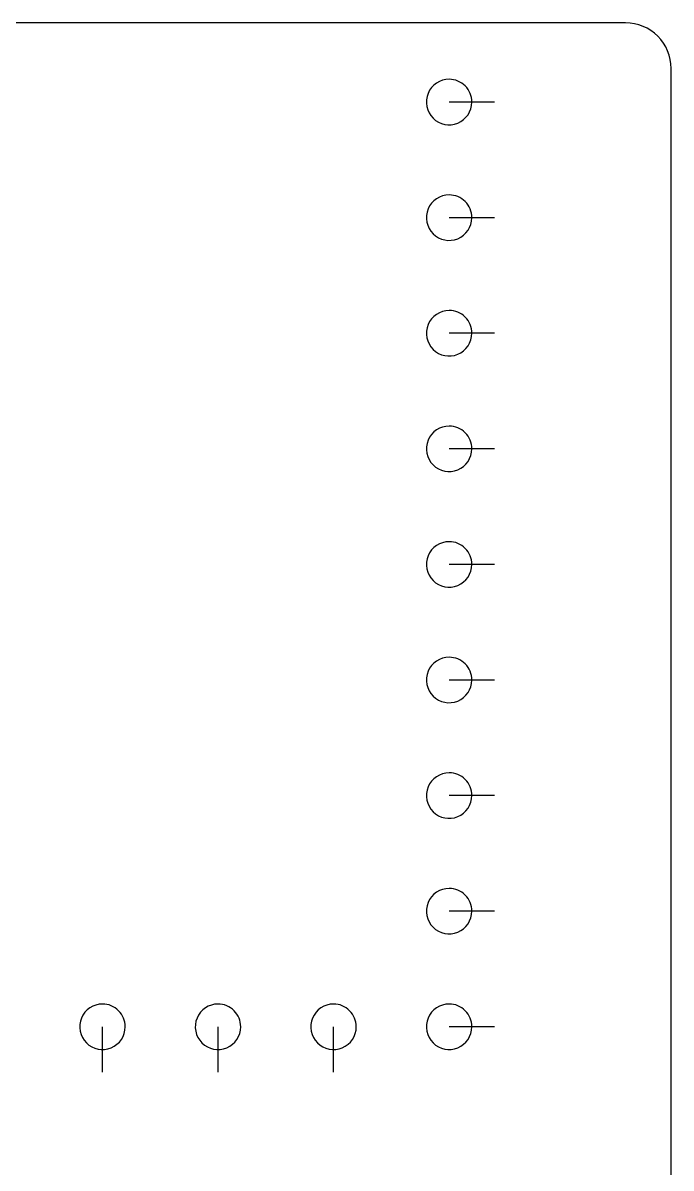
# Model space of a CAD drawing. Header units: millimetres. Extents: x 10 to 287, y 10 to 200.
# Drawn here: x 131.25 to 145.5, y 123.94 to 149.11 of the extents above; entities that cross this region are included whole.
import ezdxf

# ---------------------------------------------------------------- set-up
doc = ezdxf.new("R2010")
doc.units = ezdxf.units.MM
doc.layers.get('0').update_dxf_attribs({"linetype": 'CONTINUOUS'})

msp = doc.modelspace()

# ---------------------------------------------------------------- linework, layer by layer
at = {"color": 7}
for points in [[(144.5, 149.1072), (120.5507, 149.1072)], [(145.5, 110.8072), (145.5, 148.1072)], [(141.62, 147.3672), (140.62, 147.3672)], [(141.62, 147.3672), (140.62, 147.3672)], [(141.62, 147.3672), (140.62, 147.3672)], [(141.62, 147.3672), (140.62, 147.3672)], [(141.62, 144.8272), (140.62, 144.8272)], [(141.62, 144.8272), (140.62, 144.8272)], [(141.62, 144.8272), (140.62, 144.8272)], [(141.62, 144.8272), (140.62, 144.8272)], [(141.62, 142.2872), (140.62, 142.2872)], [(141.62, 142.2872), (140.62, 142.2872)], [(141.62, 142.2872), (140.62, 142.2872)], [(141.62, 142.2872), (140.62, 142.2872)], [(141.62, 139.7472), (140.62, 139.7472)], [(141.62, 139.7472), (140.62, 139.7472)], [(141.62, 139.7472), (140.62, 139.7472)], [(141.62, 139.7472), (140.62, 139.7472)], [(141.62, 137.2072), (140.62, 137.2072)], [(141.62, 137.2072), (140.62, 137.2072)], [(141.62, 137.2072), (140.62, 137.2072)], [(141.62, 137.2072), (140.62, 137.2072)], [(141.62, 134.6672), (140.62, 134.6672)], [(141.62, 134.6672), (140.62, 134.6672)], [(141.62, 134.6672), (140.62, 134.6672)], [(141.62, 134.6672), (140.62, 134.6672)], [(141.62, 132.1272), (140.62, 132.1272)], [(141.62, 132.1272), (140.62, 132.1272)], [(141.62, 132.1272), (140.62, 132.1272)], [(141.62, 132.1272), (140.62, 132.1272)], [(141.62, 129.5872), (140.62, 129.5872)], [(141.62, 129.5872), (140.62, 129.5872)], [(141.62, 129.5872), (140.62, 129.5872)], [(141.62, 129.5872), (140.62, 129.5872)], [(133, 126.0472), (133, 127.0472)], [(133, 126.0472), (133, 127.0472)], [(133, 126.0472), (133, 127.0472)], [(133, 126.0472), (133, 127.0472)], [(135.54, 126.0472), (135.54, 127.0472)], [(135.54, 126.0472), (135.54, 127.0472)], [(135.54, 126.0472), (135.54, 127.0472)], [(135.54, 126.0472), (135.54, 127.0472)], [(138.08, 126.0472), (138.08, 127.0472)], [(138.08, 126.0472), (138.08, 127.0472)], [(138.08, 126.0472), (138.08, 127.0472)], [(138.08, 126.0472), (138.08, 127.0472)], [(141.62, 127.0472), (140.62, 127.0472)], [(141.62, 127.0472), (140.62, 127.0472)], [(141.62, 127.0472), (140.62, 127.0472)], [(141.62, 127.0472), (140.62, 127.0472)]]:
    msp.add_lwpolyline(points, dxfattribs=at)
for points in [[(140.62, 147.8672)], [(140.62, 147.8672)], [(140.62, 147.8672)], [(140.62, 147.8672)], [(140.62, 145.3272)], [(140.62, 145.3272)], [(140.62, 145.3272)], [(140.62, 145.3272)], [(140.62, 142.7872)], [(140.62, 142.7872)], [(140.62, 142.7872)], [(140.62, 142.7872)], [(140.62, 140.2472)], [(140.62, 140.2472)], [(140.62, 140.2472)], [(140.62, 140.2472)], [(140.62, 137.7072)], [(140.62, 137.7072)], [(140.62, 137.7072)], [(140.62, 137.7072)], [(140.62, 135.1672)], [(140.62, 135.1672)], [(140.62, 135.1672)], [(140.62, 135.1672)], [(140.62, 132.6272)], [(140.62, 132.6272)], [(140.62, 132.6272)], [(140.62, 132.6272)], [(140.62, 130.0872)], [(140.62, 130.0872)], [(140.62, 130.0872)], [(140.62, 130.0872)], [(133, 127.5472)], [(133, 127.5472)], [(133, 127.5472)], [(133, 127.5472)], [(135.54, 127.5472)], [(135.54, 127.5472)], [(135.54, 127.5472)], [(135.54, 127.5472)], [(138.08, 127.5472)], [(138.08, 127.5472)], [(138.08, 127.5472)], [(138.08, 127.5472)], [(140.62, 127.5472)], [(140.62, 127.5472)], [(140.62, 127.5472)], [(140.62, 127.5472)]]:
    msp.add_lwpolyline(points, close=True, dxfattribs=at)
for points in [[(145.207107, 148.814307), (145.01957, 149.001843), (144.765216, 149.1072), (144.5, 149.1072)], [(145.5, 148.1072), (145.5, 148.372416), (145.394643, 148.62677), (145.207107, 148.814307)], [(140.62, 147.8672), (140.417769, 147.8672), (140.235451, 147.745379), (140.15806, 147.558542)], [(140.62, 147.8672), (140.417769, 147.8672), (140.235451, 147.745379), (140.15806, 147.558542)], [(140.62, 147.8672), (140.417769, 147.8672), (140.235451, 147.745379), (140.15806, 147.558542)], [(140.62, 147.8672), (140.417769, 147.8672), (140.235451, 147.745379), (140.15806, 147.558542)], [(140.973553, 147.720753), (140.879785, 147.814522), (140.752608, 147.8672), (140.62, 147.8672)], [(140.973553, 147.720753), (140.879785, 147.814522), (140.752608, 147.8672), (140.62, 147.8672)], [(140.973553, 147.720753), (140.879785, 147.814522), (140.752608, 147.8672), (140.62, 147.8672)], [(140.973553, 147.720753), (140.879785, 147.814522), (140.752608, 147.8672), (140.62, 147.8672)], [(140.15806, 147.558542), (140.08067, 147.371705), (140.123448, 147.156646), (140.266447, 147.013647)], [(140.15806, 147.558542), (140.08067, 147.371705), (140.123448, 147.156646), (140.266447, 147.013647)], [(140.15806, 147.558542), (140.08067, 147.371705), (140.123448, 147.156646), (140.266447, 147.013647)], [(140.15806, 147.558542), (140.08067, 147.371705), (140.123448, 147.156646), (140.266447, 147.013647)], [(141.12, 147.3672), (141.12, 147.499808), (141.067322, 147.626985), (140.973553, 147.720753)], [(141.12, 147.3672), (141.12, 147.499808), (141.067322, 147.626985), (140.973553, 147.720753)], [(141.12, 147.3672), (141.12, 147.499808), (141.067322, 147.626985), (140.973553, 147.720753)], [(141.12, 147.3672), (141.12, 147.499808), (141.067322, 147.626985), (140.973553, 147.720753)], [(140.811342, 146.90526), (140.998179, 146.982651), (141.12, 147.164969), (141.12, 147.3672)], [(140.811342, 146.90526), (140.998179, 146.982651), (141.12, 147.164969), (141.12, 147.3672)], [(140.811342, 146.90526), (140.998179, 146.982651), (141.12, 147.164969), (141.12, 147.3672)], [(140.811342, 146.90526), (140.998179, 146.982651), (141.12, 147.164969), (141.12, 147.3672)], [(140.266447, 147.013647), (140.409446, 146.870648), (140.624505, 146.82787), (140.811342, 146.90526)], [(140.266447, 147.013647), (140.409446, 146.870648), (140.624505, 146.82787), (140.811342, 146.90526)], [(140.266447, 147.013647), (140.409446, 146.870648), (140.624505, 146.82787), (140.811342, 146.90526)], [(140.266447, 147.013647), (140.409446, 146.870648), (140.624505, 146.82787), (140.811342, 146.90526)], [(140.62, 145.3272), (140.417769, 145.3272), (140.235451, 145.205379), (140.15806, 145.018542)], [(140.62, 145.3272), (140.417769, 145.3272), (140.235451, 145.205379), (140.15806, 145.018542)], [(140.62, 145.3272), (140.417769, 145.3272), (140.235451, 145.205379), (140.15806, 145.018542)], [(140.62, 145.3272), (140.417769, 145.3272), (140.235451, 145.205379), (140.15806, 145.018542)], [(140.973553, 145.180753), (140.879785, 145.274522), (140.752608, 145.3272), (140.62, 145.3272)], [(140.973553, 145.180753), (140.879785, 145.274522), (140.752608, 145.3272), (140.62, 145.3272)], [(140.973553, 145.180753), (140.879785, 145.274522), (140.752608, 145.3272), (140.62, 145.3272)], [(140.973553, 145.180753), (140.879785, 145.274522), (140.752608, 145.3272), (140.62, 145.3272)], [(140.15806, 145.018542), (140.08067, 144.831705), (140.123448, 144.616646), (140.266447, 144.473647)], [(140.15806, 145.018542), (140.08067, 144.831705), (140.123448, 144.616646), (140.266447, 144.473647)], [(140.15806, 145.018542), (140.08067, 144.831705), (140.123448, 144.616646), (140.266447, 144.473647)], [(140.15806, 145.018542), (140.08067, 144.831705), (140.123448, 144.616646), (140.266447, 144.473647)], [(141.12, 144.8272), (141.12, 144.959808), (141.067322, 145.086985), (140.973553, 145.180753)], [(141.12, 144.8272), (141.12, 144.959808), (141.067322, 145.086985), (140.973553, 145.180753)], [(141.12, 144.8272), (141.12, 144.959808), (141.067322, 145.086985), (140.973553, 145.180753)], [(141.12, 144.8272), (141.12, 144.959808), (141.067322, 145.086985), (140.973553, 145.180753)], [(140.811342, 144.36526), (140.998179, 144.442651), (141.12, 144.624969), (141.12, 144.8272)], [(140.811342, 144.36526), (140.998179, 144.442651), (141.12, 144.624969), (141.12, 144.8272)], [(140.811342, 144.36526), (140.998179, 144.442651), (141.12, 144.624969), (141.12, 144.8272)], [(140.811342, 144.36526), (140.998179, 144.442651), (141.12, 144.624969), (141.12, 144.8272)], [(140.266447, 144.473647), (140.409446, 144.330648), (140.624505, 144.28787), (140.811342, 144.36526)], [(140.266447, 144.473647), (140.409446, 144.330648), (140.624505, 144.28787), (140.811342, 144.36526)], [(140.266447, 144.473647), (140.409446, 144.330648), (140.624505, 144.28787), (140.811342, 144.36526)], [(140.266447, 144.473647), (140.409446, 144.330648), (140.624505, 144.28787), (140.811342, 144.36526)], [(140.62, 142.7872), (140.417769, 142.7872), (140.235451, 142.665379), (140.15806, 142.478542)], [(140.62, 142.7872), (140.417769, 142.7872), (140.235451, 142.665379), (140.15806, 142.478542)], [(140.62, 142.7872), (140.417769, 142.7872), (140.235451, 142.665379), (140.15806, 142.478542)], [(140.62, 142.7872), (140.417769, 142.7872), (140.235451, 142.665379), (140.15806, 142.478542)], [(140.973553, 142.640753), (140.879785, 142.734522), (140.752608, 142.7872), (140.62, 142.7872)], [(140.973553, 142.640753), (140.879785, 142.734522), (140.752608, 142.7872), (140.62, 142.7872)], [(140.973553, 142.640753), (140.879785, 142.734522), (140.752608, 142.7872), (140.62, 142.7872)], [(140.973553, 142.640753), (140.879785, 142.734522), (140.752608, 142.7872), (140.62, 142.7872)], [(140.15806, 142.478542), (140.08067, 142.291705), (140.123448, 142.076646), (140.266447, 141.933647)], [(140.15806, 142.478542), (140.08067, 142.291705), (140.123448, 142.076646), (140.266447, 141.933647)], [(140.15806, 142.478542), (140.08067, 142.291705), (140.123448, 142.076646), (140.266447, 141.933647)], [(140.15806, 142.478542), (140.08067, 142.291705), (140.123448, 142.076646), (140.266447, 141.933647)], [(141.12, 142.2872), (141.12, 142.419808), (141.067322, 142.546985), (140.973553, 142.640753)], [(141.12, 142.2872), (141.12, 142.419808), (141.067322, 142.546985), (140.973553, 142.640753)], [(141.12, 142.2872), (141.12, 142.419808), (141.067322, 142.546985), (140.973553, 142.640753)], [(141.12, 142.2872), (141.12, 142.419808), (141.067322, 142.546985), (140.973553, 142.640753)], [(140.811342, 141.82526), (140.998179, 141.902651), (141.12, 142.084969), (141.12, 142.2872)], [(140.811342, 141.82526), (140.998179, 141.902651), (141.12, 142.084969), (141.12, 142.2872)], [(140.811342, 141.82526), (140.998179, 141.902651), (141.12, 142.084969), (141.12, 142.2872)], [(140.811342, 141.82526), (140.998179, 141.902651), (141.12, 142.084969), (141.12, 142.2872)], [(140.266447, 141.933647), (140.409446, 141.790648), (140.624505, 141.74787), (140.811342, 141.82526)], [(140.266447, 141.933647), (140.409446, 141.790648), (140.624505, 141.74787), (140.811342, 141.82526)], [(140.266447, 141.933647), (140.409446, 141.790648), (140.624505, 141.74787), (140.811342, 141.82526)], [(140.266447, 141.933647), (140.409446, 141.790648), (140.624505, 141.74787), (140.811342, 141.82526)], [(140.62, 140.2472), (140.417769, 140.2472), (140.235451, 140.125379), (140.15806, 139.938542)], [(140.62, 140.2472), (140.417769, 140.2472), (140.235451, 140.125379), (140.15806, 139.938542)], [(140.62, 140.2472), (140.417769, 140.2472), (140.235451, 140.125379), (140.15806, 139.938542)], [(140.62, 140.2472), (140.417769, 140.2472), (140.235451, 140.125379), (140.15806, 139.938542)], [(140.973553, 140.100753), (140.879785, 140.194522), (140.752608, 140.2472), (140.62, 140.2472)], [(140.973553, 140.100753), (140.879785, 140.194522), (140.752608, 140.2472), (140.62, 140.2472)], [(140.973553, 140.100753), (140.879785, 140.194522), (140.752608, 140.2472), (140.62, 140.2472)], [(140.973553, 140.100753), (140.879785, 140.194522), (140.752608, 140.2472), (140.62, 140.2472)], [(140.15806, 139.938542), (140.08067, 139.751705), (140.123448, 139.536646), (140.266447, 139.393647)], [(140.15806, 139.938542), (140.08067, 139.751705), (140.123448, 139.536646), (140.266447, 139.393647)], [(140.15806, 139.938542), (140.08067, 139.751705), (140.123448, 139.536646), (140.266447, 139.393647)], [(140.15806, 139.938542), (140.08067, 139.751705), (140.123448, 139.536646), (140.266447, 139.393647)], [(141.12, 139.7472), (141.12, 139.879808), (141.067322, 140.006985), (140.973553, 140.100753)], [(141.12, 139.7472), (141.12, 139.879808), (141.067322, 140.006985), (140.973553, 140.100753)], [(141.12, 139.7472), (141.12, 139.879808), (141.067322, 140.006985), (140.973553, 140.100753)], [(141.12, 139.7472), (141.12, 139.879808), (141.067322, 140.006985), (140.973553, 140.100753)], [(140.811342, 139.28526), (140.998179, 139.362651), (141.12, 139.544969), (141.12, 139.7472)], [(140.811342, 139.28526), (140.998179, 139.362651), (141.12, 139.544969), (141.12, 139.7472)], [(140.811342, 139.28526), (140.998179, 139.362651), (141.12, 139.544969), (141.12, 139.7472)], [(140.811342, 139.28526), (140.998179, 139.362651), (141.12, 139.544969), (141.12, 139.7472)], [(140.266447, 139.393647), (140.409446, 139.250648), (140.624505, 139.20787), (140.811342, 139.28526)], [(140.266447, 139.393647), (140.409446, 139.250648), (140.624505, 139.20787), (140.811342, 139.28526)], [(140.266447, 139.393647), (140.409446, 139.250648), (140.624505, 139.20787), (140.811342, 139.28526)], [(140.266447, 139.393647), (140.409446, 139.250648), (140.624505, 139.20787), (140.811342, 139.28526)], [(140.62, 137.7072), (140.417769, 137.7072), (140.235451, 137.585379), (140.15806, 137.398542)], [(140.62, 137.7072), (140.417769, 137.7072), (140.235451, 137.585379), (140.15806, 137.398542)], [(140.62, 137.7072), (140.417769, 137.7072), (140.235451, 137.585379), (140.15806, 137.398542)], [(140.62, 137.7072), (140.417769, 137.7072), (140.235451, 137.585379), (140.15806, 137.398542)], [(140.973553, 137.560753), (140.879785, 137.654522), (140.752608, 137.7072), (140.62, 137.7072)], [(140.973553, 137.560753), (140.879785, 137.654522), (140.752608, 137.7072), (140.62, 137.7072)], [(140.973553, 137.560753), (140.879785, 137.654522), (140.752608, 137.7072), (140.62, 137.7072)], [(140.973553, 137.560753), (140.879785, 137.654522), (140.752608, 137.7072), (140.62, 137.7072)], [(141.12, 137.2072), (141.12, 137.339808), (141.067322, 137.466985), (140.973553, 137.560753)], [(141.12, 137.2072), (141.12, 137.339808), (141.067322, 137.466985), (140.973553, 137.560753)], [(141.12, 137.2072), (141.12, 137.339808), (141.067322, 137.466985), (140.973553, 137.560753)], [(141.12, 137.2072), (141.12, 137.339808), (141.067322, 137.466985), (140.973553, 137.560753)], [(140.15806, 137.398542), (140.08067, 137.211705), (140.123448, 136.996646), (140.266447, 136.853647)], [(140.15806, 137.398542), (140.08067, 137.211705), (140.123448, 136.996646), (140.266447, 136.853647)], [(140.15806, 137.398542), (140.08067, 137.211705), (140.123448, 136.996646), (140.266447, 136.853647)], [(140.15806, 137.398542), (140.08067, 137.211705), (140.123448, 136.996646), (140.266447, 136.853647)], [(140.811342, 136.74526), (140.998179, 136.822651), (141.12, 137.004969), (141.12, 137.2072)], [(140.811342, 136.74526), (140.998179, 136.822651), (141.12, 137.004969), (141.12, 137.2072)], [(140.811342, 136.74526), (140.998179, 136.822651), (141.12, 137.004969), (141.12, 137.2072)], [(140.811342, 136.74526), (140.998179, 136.822651), (141.12, 137.004969), (141.12, 137.2072)], [(140.266447, 136.853647), (140.409446, 136.710648), (140.624505, 136.66787), (140.811342, 136.74526)], [(140.266447, 136.853647), (140.409446, 136.710648), (140.624505, 136.66787), (140.811342, 136.74526)], [(140.266447, 136.853647), (140.409446, 136.710648), (140.624505, 136.66787), (140.811342, 136.74526)], [(140.266447, 136.853647), (140.409446, 136.710648), (140.624505, 136.66787), (140.811342, 136.74526)], [(140.62, 135.1672), (140.417769, 135.1672), (140.235451, 135.045379), (140.15806, 134.858542)], [(140.62, 135.1672), (140.417769, 135.1672), (140.235451, 135.045379), (140.15806, 134.858542)], [(140.62, 135.1672), (140.417769, 135.1672), (140.235451, 135.045379), (140.15806, 134.858542)], [(140.62, 135.1672), (140.417769, 135.1672), (140.235451, 135.045379), (140.15806, 134.858542)], [(140.973553, 135.020753), (140.879785, 135.114522), (140.752608, 135.1672), (140.62, 135.1672)], [(140.973553, 135.020753), (140.879785, 135.114522), (140.752608, 135.1672), (140.62, 135.1672)], [(140.973553, 135.020753), (140.879785, 135.114522), (140.752608, 135.1672), (140.62, 135.1672)], [(140.973553, 135.020753), (140.879785, 135.114522), (140.752608, 135.1672), (140.62, 135.1672)], [(141.12, 134.6672), (141.12, 134.799808), (141.067322, 134.926985), (140.973553, 135.020753)], [(141.12, 134.6672), (141.12, 134.799808), (141.067322, 134.926985), (140.973553, 135.020753)], [(141.12, 134.6672), (141.12, 134.799808), (141.067322, 134.926985), (140.973553, 135.020753)], [(141.12, 134.6672), (141.12, 134.799808), (141.067322, 134.926985), (140.973553, 135.020753)], [(140.15806, 134.858542), (140.08067, 134.671705), (140.123448, 134.456646), (140.266447, 134.313647)], [(140.15806, 134.858542), (140.08067, 134.671705), (140.123448, 134.456646), (140.266447, 134.313647)], [(140.15806, 134.858542), (140.08067, 134.671705), (140.123448, 134.456646), (140.266447, 134.313647)], [(140.15806, 134.858542), (140.08067, 134.671705), (140.123448, 134.456646), (140.266447, 134.313647)], [(140.811342, 134.20526), (140.998179, 134.282651), (141.12, 134.464969), (141.12, 134.6672)], [(140.811342, 134.20526), (140.998179, 134.282651), (141.12, 134.464969), (141.12, 134.6672)], [(140.811342, 134.20526), (140.998179, 134.282651), (141.12, 134.464969), (141.12, 134.6672)], [(140.811342, 134.20526), (140.998179, 134.282651), (141.12, 134.464969), (141.12, 134.6672)], [(140.266447, 134.313647), (140.409446, 134.170648), (140.624505, 134.12787), (140.811342, 134.20526)], [(140.266447, 134.313647), (140.409446, 134.170648), (140.624505, 134.12787), (140.811342, 134.20526)], [(140.266447, 134.313647), (140.409446, 134.170648), (140.624505, 134.12787), (140.811342, 134.20526)], [(140.266447, 134.313647), (140.409446, 134.170648), (140.624505, 134.12787), (140.811342, 134.20526)], [(140.62, 132.6272), (140.417769, 132.6272), (140.235451, 132.505379), (140.15806, 132.318542)], [(140.62, 132.6272), (140.417769, 132.6272), (140.235451, 132.505379), (140.15806, 132.318542)], [(140.62, 132.6272), (140.417769, 132.6272), (140.235451, 132.505379), (140.15806, 132.318542)], [(140.62, 132.6272), (140.417769, 132.6272), (140.235451, 132.505379), (140.15806, 132.318542)], [(140.973553, 132.480753), (140.879785, 132.574522), (140.752608, 132.6272), (140.62, 132.6272)], [(140.973553, 132.480753), (140.879785, 132.574522), (140.752608, 132.6272), (140.62, 132.6272)], [(140.973553, 132.480753), (140.879785, 132.574522), (140.752608, 132.6272), (140.62, 132.6272)], [(140.973553, 132.480753), (140.879785, 132.574522), (140.752608, 132.6272), (140.62, 132.6272)], [(141.12, 132.1272), (141.12, 132.259808), (141.067322, 132.386985), (140.973553, 132.480753)], [(141.12, 132.1272), (141.12, 132.259808), (141.067322, 132.386985), (140.973553, 132.480753)], [(141.12, 132.1272), (141.12, 132.259808), (141.067322, 132.386985), (140.973553, 132.480753)], [(141.12, 132.1272), (141.12, 132.259808), (141.067322, 132.386985), (140.973553, 132.480753)], [(140.15806, 132.318542), (140.08067, 132.131705), (140.123448, 131.916646), (140.266447, 131.773647)], [(140.15806, 132.318542), (140.08067, 132.131705), (140.123448, 131.916646), (140.266447, 131.773647)], [(140.15806, 132.318542), (140.08067, 132.131705), (140.123448, 131.916646), (140.266447, 131.773647)], [(140.15806, 132.318542), (140.08067, 132.131705), (140.123448, 131.916646), (140.266447, 131.773647)], [(140.811342, 131.66526), (140.998179, 131.742651), (141.12, 131.924969), (141.12, 132.1272)], [(140.811342, 131.66526), (140.998179, 131.742651), (141.12, 131.924969), (141.12, 132.1272)], [(140.811342, 131.66526), (140.998179, 131.742651), (141.12, 131.924969), (141.12, 132.1272)], [(140.811342, 131.66526), (140.998179, 131.742651), (141.12, 131.924969), (141.12, 132.1272)], [(140.266447, 131.773647), (140.409446, 131.630648), (140.624505, 131.58787), (140.811342, 131.66526)], [(140.266447, 131.773647), (140.409446, 131.630648), (140.624505, 131.58787), (140.811342, 131.66526)], [(140.266447, 131.773647), (140.409446, 131.630648), (140.624505, 131.58787), (140.811342, 131.66526)], [(140.266447, 131.773647), (140.409446, 131.630648), (140.624505, 131.58787), (140.811342, 131.66526)], [(140.62, 130.0872), (140.417769, 130.0872), (140.235451, 129.965379), (140.15806, 129.778542)], [(140.62, 130.0872), (140.417769, 130.0872), (140.235451, 129.965379), (140.15806, 129.778542)], [(140.62, 130.0872), (140.417769, 130.0872), (140.235451, 129.965379), (140.15806, 129.778542)], [(140.62, 130.0872), (140.417769, 130.0872), (140.235451, 129.965379), (140.15806, 129.778542)], [(140.973553, 129.940753), (140.879785, 130.034522), (140.752608, 130.0872), (140.62, 130.0872)], [(140.973553, 129.940753), (140.879785, 130.034522), (140.752608, 130.0872), (140.62, 130.0872)], [(140.973553, 129.940753), (140.879785, 130.034522), (140.752608, 130.0872), (140.62, 130.0872)], [(140.973553, 129.940753), (140.879785, 130.034522), (140.752608, 130.0872), (140.62, 130.0872)], [(141.12, 129.5872), (141.12, 129.719808), (141.067322, 129.846985), (140.973553, 129.940753)], [(141.12, 129.5872), (141.12, 129.719808), (141.067322, 129.846985), (140.973553, 129.940753)], [(141.12, 129.5872), (141.12, 129.719808), (141.067322, 129.846985), (140.973553, 129.940753)], [(141.12, 129.5872), (141.12, 129.719808), (141.067322, 129.846985), (140.973553, 129.940753)], [(140.15806, 129.778542), (140.08067, 129.591705), (140.123448, 129.376646), (140.266447, 129.233647)], [(140.15806, 129.778542), (140.08067, 129.591705), (140.123448, 129.376646), (140.266447, 129.233647)], [(140.15806, 129.778542), (140.08067, 129.591705), (140.123448, 129.376646), (140.266447, 129.233647)], [(140.15806, 129.778542), (140.08067, 129.591705), (140.123448, 129.376646), (140.266447, 129.233647)], [(140.811342, 129.12526), (140.998179, 129.202651), (141.12, 129.384969), (141.12, 129.5872)], [(140.811342, 129.12526), (140.998179, 129.202651), (141.12, 129.384969), (141.12, 129.5872)], [(140.811342, 129.12526), (140.998179, 129.202651), (141.12, 129.384969), (141.12, 129.5872)], [(140.811342, 129.12526), (140.998179, 129.202651), (141.12, 129.384969), (141.12, 129.5872)], [(140.266447, 129.233647), (140.409446, 129.090648), (140.624505, 129.04787), (140.811342, 129.12526)], [(140.266447, 129.233647), (140.409446, 129.090648), (140.624505, 129.04787), (140.811342, 129.12526)], [(140.266447, 129.233647), (140.409446, 129.090648), (140.624505, 129.04787), (140.811342, 129.12526)], [(140.266447, 129.233647), (140.409446, 129.090648), (140.624505, 129.04787), (140.811342, 129.12526)], [(133, 127.5472), (132.797769, 127.5472), (132.615451, 127.425379), (132.53806, 127.238542)], [(133, 127.5472), (132.797769, 127.5472), (132.615451, 127.425379), (132.53806, 127.238542)], [(133, 127.5472), (132.797769, 127.5472), (132.615451, 127.425379), (132.53806, 127.238542)], [(133, 127.5472), (132.797769, 127.5472), (132.615451, 127.425379), (132.53806, 127.238542)], [(133.353553, 127.400753), (133.259785, 127.494522), (133.132608, 127.5472), (133, 127.5472)], [(133.353553, 127.400753), (133.259785, 127.494522), (133.132608, 127.5472), (133, 127.5472)], [(133.353553, 127.400753), (133.259785, 127.494522), (133.132608, 127.5472), (133, 127.5472)], [(133.353553, 127.400753), (133.259785, 127.494522), (133.132608, 127.5472), (133, 127.5472)], [(133.5, 127.0472), (133.5, 127.179808), (133.447322, 127.306985), (133.353553, 127.400753)], [(133.5, 127.0472), (133.5, 127.179808), (133.447322, 127.306985), (133.353553, 127.400753)], [(133.5, 127.0472), (133.5, 127.179808), (133.447322, 127.306985), (133.353553, 127.400753)], [(133.5, 127.0472), (133.5, 127.179808), (133.447322, 127.306985), (133.353553, 127.400753)], [(135.54, 127.5472), (135.337769, 127.5472), (135.155451, 127.425379), (135.07806, 127.238542)], [(135.54, 127.5472), (135.337769, 127.5472), (135.155451, 127.425379), (135.07806, 127.238542)], [(135.54, 127.5472), (135.337769, 127.5472), (135.155451, 127.425379), (135.07806, 127.238542)], [(135.54, 127.5472), (135.337769, 127.5472), (135.155451, 127.425379), (135.07806, 127.238542)], [(135.893553, 127.400753), (135.799785, 127.494522), (135.672608, 127.5472), (135.54, 127.5472)], [(135.893553, 127.400753), (135.799785, 127.494522), (135.672608, 127.5472), (135.54, 127.5472)], [(135.893553, 127.400753), (135.799785, 127.494522), (135.672608, 127.5472), (135.54, 127.5472)], [(135.893553, 127.400753), (135.799785, 127.494522), (135.672608, 127.5472), (135.54, 127.5472)], [(136.04, 127.0472), (136.04, 127.179808), (135.987322, 127.306985), (135.893553, 127.400753)], [(136.04, 127.0472), (136.04, 127.179808), (135.987322, 127.306985), (135.893553, 127.400753)], [(136.04, 127.0472), (136.04, 127.179808), (135.987322, 127.306985), (135.893553, 127.400753)], [(136.04, 127.0472), (136.04, 127.179808), (135.987322, 127.306985), (135.893553, 127.400753)], [(138.08, 127.5472), (137.877769, 127.5472), (137.695451, 127.425379), (137.61806, 127.238542)], [(138.08, 127.5472), (137.877769, 127.5472), (137.695451, 127.425379), (137.61806, 127.238542)], [(138.08, 127.5472), (137.877769, 127.5472), (137.695451, 127.425379), (137.61806, 127.238542)], [(138.08, 127.5472), (137.877769, 127.5472), (137.695451, 127.425379), (137.61806, 127.238542)], [(138.433553, 127.400753), (138.339785, 127.494522), (138.212608, 127.5472), (138.08, 127.5472)], [(138.433553, 127.400753), (138.339785, 127.494522), (138.212608, 127.5472), (138.08, 127.5472)], [(138.433553, 127.400753), (138.339785, 127.494522), (138.212608, 127.5472), (138.08, 127.5472)], [(138.433553, 127.400753), (138.339785, 127.494522), (138.212608, 127.5472), (138.08, 127.5472)], [(138.58, 127.0472), (138.58, 127.179808), (138.527322, 127.306985), (138.433553, 127.400753)], [(138.58, 127.0472), (138.58, 127.179808), (138.527322, 127.306985), (138.433553, 127.400753)], [(138.58, 127.0472), (138.58, 127.179808), (138.527322, 127.306985), (138.433553, 127.400753)], [(138.58, 127.0472), (138.58, 127.179808), (138.527322, 127.306985), (138.433553, 127.400753)], [(140.62, 127.5472), (140.417769, 127.5472), (140.235451, 127.425379), (140.15806, 127.238542)], [(140.62, 127.5472), (140.417769, 127.5472), (140.235451, 127.425379), (140.15806, 127.238542)], [(140.62, 127.5472), (140.417769, 127.5472), (140.235451, 127.425379), (140.15806, 127.238542)], [(140.62, 127.5472), (140.417769, 127.5472), (140.235451, 127.425379), (140.15806, 127.238542)], [(140.973553, 127.400753), (140.879785, 127.494522), (140.752608, 127.5472), (140.62, 127.5472)], [(140.973553, 127.400753), (140.879785, 127.494522), (140.752608, 127.5472), (140.62, 127.5472)], [(140.973553, 127.400753), (140.879785, 127.494522), (140.752608, 127.5472), (140.62, 127.5472)], [(140.973553, 127.400753), (140.879785, 127.494522), (140.752608, 127.5472), (140.62, 127.5472)], [(141.12, 127.0472), (141.12, 127.179808), (141.067322, 127.306985), (140.973553, 127.400753)], [(141.12, 127.0472), (141.12, 127.179808), (141.067322, 127.306985), (140.973553, 127.400753)], [(141.12, 127.0472), (141.12, 127.179808), (141.067322, 127.306985), (140.973553, 127.400753)], [(141.12, 127.0472), (141.12, 127.179808), (141.067322, 127.306985), (140.973553, 127.400753)], [(132.53806, 127.238542), (132.46067, 127.051705), (132.503448, 126.836646), (132.646447, 126.693647)], [(132.53806, 127.238542), (132.46067, 127.051705), (132.503448, 126.836646), (132.646447, 126.693647)], [(132.53806, 127.238542), (132.46067, 127.051705), (132.503448, 126.836646), (132.646447, 126.693647)], [(132.53806, 127.238542), (132.46067, 127.051705), (132.503448, 126.836646), (132.646447, 126.693647)], [(135.07806, 127.238542), (135.00067, 127.051705), (135.043448, 126.836646), (135.186447, 126.693647)], [(135.07806, 127.238542), (135.00067, 127.051705), (135.043448, 126.836646), (135.186447, 126.693647)], [(135.07806, 127.238542), (135.00067, 127.051705), (135.043448, 126.836646), (135.186447, 126.693647)], [(135.07806, 127.238542), (135.00067, 127.051705), (135.043448, 126.836646), (135.186447, 126.693647)], [(137.61806, 127.238542), (137.54067, 127.051705), (137.583448, 126.836646), (137.726447, 126.693647)], [(137.61806, 127.238542), (137.54067, 127.051705), (137.583448, 126.836646), (137.726447, 126.693647)], [(137.61806, 127.238542), (137.54067, 127.051705), (137.583448, 126.836646), (137.726447, 126.693647)], [(137.61806, 127.238542), (137.54067, 127.051705), (137.583448, 126.836646), (137.726447, 126.693647)], [(140.15806, 127.238542), (140.08067, 127.051705), (140.123448, 126.836646), (140.266447, 126.693647)], [(140.15806, 127.238542), (140.08067, 127.051705), (140.123448, 126.836646), (140.266447, 126.693647)], [(140.15806, 127.238542), (140.08067, 127.051705), (140.123448, 126.836646), (140.266447, 126.693647)], [(140.15806, 127.238542), (140.08067, 127.051705), (140.123448, 126.836646), (140.266447, 126.693647)], [(133.191342, 126.58526), (133.378179, 126.662651), (133.5, 126.844969), (133.5, 127.0472)], [(133.191342, 126.58526), (133.378179, 126.662651), (133.5, 126.844969), (133.5, 127.0472)], [(133.191342, 126.58526), (133.378179, 126.662651), (133.5, 126.844969), (133.5, 127.0472)], [(133.191342, 126.58526), (133.378179, 126.662651), (133.5, 126.844969), (133.5, 127.0472)], [(135.731342, 126.58526), (135.918179, 126.662651), (136.04, 126.844969), (136.04, 127.0472)], [(135.731342, 126.58526), (135.918179, 126.662651), (136.04, 126.844969), (136.04, 127.0472)], [(135.731342, 126.58526), (135.918179, 126.662651), (136.04, 126.844969), (136.04, 127.0472)], [(135.731342, 126.58526), (135.918179, 126.662651), (136.04, 126.844969), (136.04, 127.0472)], [(138.271342, 126.58526), (138.458179, 126.662651), (138.58, 126.844969), (138.58, 127.0472)], [(138.271342, 126.58526), (138.458179, 126.662651), (138.58, 126.844969), (138.58, 127.0472)], [(138.271342, 126.58526), (138.458179, 126.662651), (138.58, 126.844969), (138.58, 127.0472)], [(138.271342, 126.58526), (138.458179, 126.662651), (138.58, 126.844969), (138.58, 127.0472)], [(140.811342, 126.58526), (140.998179, 126.662651), (141.12, 126.844969), (141.12, 127.0472)], [(140.811342, 126.58526), (140.998179, 126.662651), (141.12, 126.844969), (141.12, 127.0472)], [(140.811342, 126.58526), (140.998179, 126.662651), (141.12, 126.844969), (141.12, 127.0472)], [(140.811342, 126.58526), (140.998179, 126.662651), (141.12, 126.844969), (141.12, 127.0472)], [(132.646447, 126.693647), (132.789446, 126.550648), (133.004505, 126.50787), (133.191342, 126.58526)], [(132.646447, 126.693647), (132.789446, 126.550648), (133.004505, 126.50787), (133.191342, 126.58526)], [(132.646447, 126.693647), (132.789446, 126.550648), (133.004505, 126.50787), (133.191342, 126.58526)], [(132.646447, 126.693647), (132.789446, 126.550648), (133.004505, 126.50787), (133.191342, 126.58526)], [(135.186447, 126.693647), (135.329446, 126.550648), (135.544505, 126.50787), (135.731342, 126.58526)], [(135.186447, 126.693647), (135.329446, 126.550648), (135.544505, 126.50787), (135.731342, 126.58526)], [(135.186447, 126.693647), (135.329446, 126.550648), (135.544505, 126.50787), (135.731342, 126.58526)], [(135.186447, 126.693647), (135.329446, 126.550648), (135.544505, 126.50787), (135.731342, 126.58526)], [(137.726447, 126.693647), (137.869446, 126.550648), (138.084505, 126.50787), (138.271342, 126.58526)], [(137.726447, 126.693647), (137.869446, 126.550648), (138.084505, 126.50787), (138.271342, 126.58526)], [(137.726447, 126.693647), (137.869446, 126.550648), (138.084505, 126.50787), (138.271342, 126.58526)], [(137.726447, 126.693647), (137.869446, 126.550648), (138.084505, 126.50787), (138.271342, 126.58526)], [(140.266447, 126.693647), (140.409446, 126.550648), (140.624505, 126.50787), (140.811342, 126.58526)], [(140.266447, 126.693647), (140.409446, 126.550648), (140.624505, 126.50787), (140.811342, 126.58526)], [(140.266447, 126.693647), (140.409446, 126.550648), (140.624505, 126.50787), (140.811342, 126.58526)], [(140.266447, 126.693647), (140.409446, 126.550648), (140.624505, 126.50787), (140.811342, 126.58526)]]:
    msp.add_open_spline(points, degree=3, dxfattribs=at)

doc.saveas('drawing.dxf')
